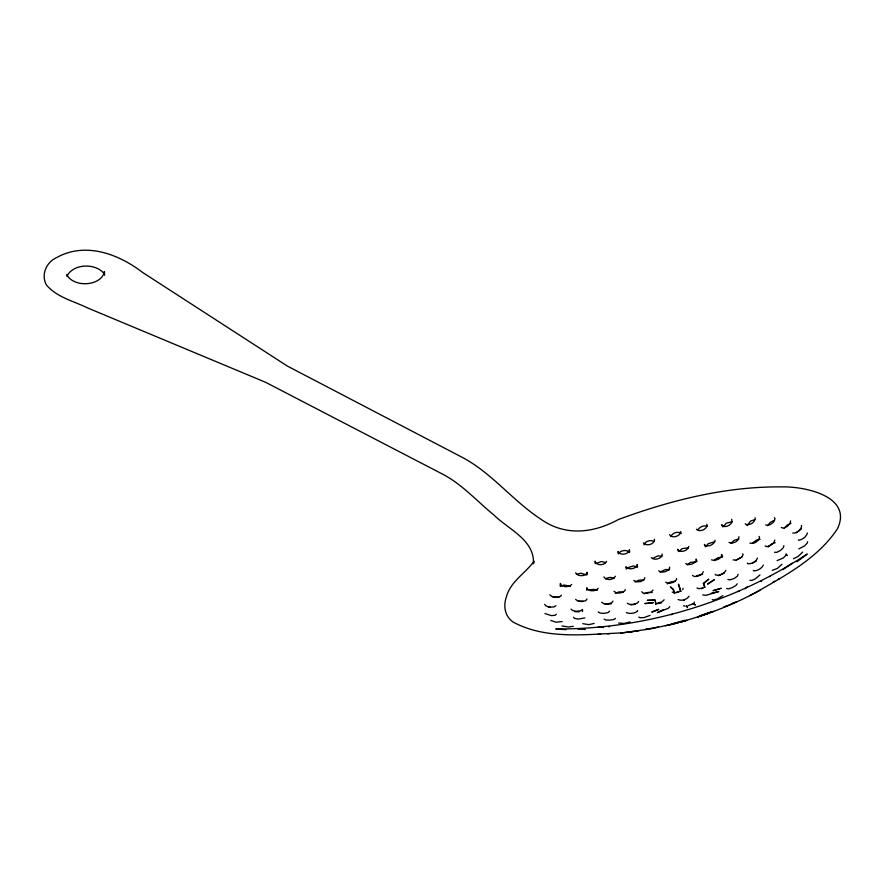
<?xml version="1.0" encoding="UTF-8"?>
<svg xmlns="http://www.w3.org/2000/svg" width="885" height="885" viewBox="0 0 885 885"><rect width="100%" height="100%" fill="white"/><g stroke="black" fill="none" stroke-linecap="round" stroke-linejoin="round"><path stroke-width="1.33" d="M586.877 590.406L586.877 587.762L586.987 588.835C589.819 591.645 595.705 591.49 598.194 588.348M582.485 611.601L582.485 609.488L580.626 610.794L576.566 611.258L572.595 610.517L571.046 609.09M714.947 540.138L714.936 541.465C713.255 544.828 708.697 546.93 705.146 545.437L704.405 544.441L705.367 546.753M774.817 540.027L773.899 542.549L770.78 545.248L767.052 546.676L765.094 545.945M533.423 563.601C534.817 539.927 508.09 529.23 493.907 515.004C476.982 501.286 462.235 484.383 442.688 474.194L265.721 382.353L87.394 307.847C73.477 301.033 56.64 297.227 46.396 284.915C40.865 274.903 46.208 262.402 56.33 257.756C84.905 241.561 118.291 253.774 142.363 272.281L287.315 366.047L463.828 458.187C492.624 473.995 513.134 500.987 540.481 518.92C564.884 536.465 593.193 533.323 618.416 519.517C670.443 500.324 725.457 486.418 781.245 486.894C803.591 486.186 853.04 495.755 837.509 528.688C817.828 558.524 784.453 576.024 754.131 593.381M625.208 589.487L625.131 590.494C622.509 593.249 616.756 594.278 613.991 591.28M560.105 585.97L560.338 583.37L561.632 585.538L565.393 586.711L569.652 586.246L571.71 584.465M703.254 571.644L702.236 573.856L698.608 575.925L694.57 576.589L692.479 575.449M664.115 599.798L661.88 601.966L657.267 603.271M792.197 563.148L782.871 569.652M807.43 532.98C806.467 536.664 802.629 539.529 798.967 540.281L798.381 539.927M680.797 531.498L680.587 532.925C678.74 536.376 673.607 538.102 670.31 535.724L669.657 534.518M669.779 606.656L668.319 608.283L657.312 612.63L663.042 609.798M533.544 563.701L533.987 561.333C525.369 573.392 510.202 581.633 506.342 597.154C502.968 606.125 505.092 617.088 513.632 622.354C546.432 639.789 586.124 634.357 621.945 632.897M561.201 595.096L560.99 596.036C557.804 598.227 552.229 597.994 549.851 594.731M587.009 599.023L585.748 600.716L581.854 601.557L577.761 601.015L575.626 599.399M612.962 601.125L611.701 602.829L607.807 603.88L603.736 603.636L601.612 602.231M688.818 546.454C687.933 550.636 681.738 552.782 678.308 550.359L677.822 549.242L678.563 551.565M638.671 601.391L637.41 603.083L633.538 604.344L629.467 604.389L627.365 603.216M770.758 575.56L769.85 576.699M757.494 558.059C756.188 561.732 751.608 564.176 747.814 563.734L747.36 563.059M66.873 276.352C72.968 263.531 95.48 262.801 103.999 273.509M763.346 565.095C761.753 568.535 757.538 570.781 753.81 570.925L753.312 570.449M556.322 614.223L555.094 615.307L551.322 615.617L544.983 613.537M737.161 583.834L735.9 585.527L732.293 587.629L728.565 588.868L726.707 588.536M759.961 574.94L755.204 578.956L751.642 580.449L749.883 580.306M615.385 576.235L613.692 578.458L609.61 579.564L605.639 578.978L603.946 576.92M747.051 525.613L750.679 521.011L754.628 519.694M725.844 570.349C724.306 573.945 719.306 575.991 715.611 574.984L715.224 574.188M781.92 564.298L777.284 568.502L772.229 570.338M643.926 544.894C645.143 540.945 650.586 539.618 654.015 541.421M802.651 552.063L798.137 556.466L793.403 558.745M747.736 586.412L744.96 588.724M652.986 589.996L651.283 591.999L647.234 593.326L643.306 593.26L641.702 591.722M609.588 611.17L608.072 612.553L604.156 613.382L600.052 613.062L598.172 611.889M606.568 561.4C604.798 565.36 598.028 565.792 595.395 562.517L595.174 561.178L595.24 563.579M682.733 589.62L683.12 588.348M573.27 626.314L568.358 627L561.92 625.949M705.887 546.576L708.221 543.655L714.295 541.897M723.631 526.398L726.154 523.267L732.083 521.685M767.649 525.69L770.127 522.504L773.933 520.435M594.145 623.416L588.901 624.655L582.739 623.671M670.907 536.244C672.7 532.726 677.976 530.967 681.251 533.434M679.249 551.278L682.136 548.634L688.287 547.826M618.615 553.556C620.805 550.204 626.204 549.452 629.257 552.03M784.331 528.135L787.318 525.037L790.958 523.301M694.006 603.128L694.36 602.077M615.484 618.394L613.736 619.522L609.787 620.153L605.716 619.987L604.079 619.113M731.098 543.202L734.152 540.359L738.201 539.042M722.923 595.671L717.182 598.99L713.564 600.019L712.292 599.587M698.188 529.429C700.135 526.663 704.029 525.015 707.281 526.343M556.001 605.76L553.955 606.955L549.828 607.11L545.979 605.959L544.64 604.355M673.916 623.272L685.123 620.23M650.055 615.396L644.081 617.564L640.165 617.763L638.782 617.055M687.236 564.873L690.411 562.451L696.395 561.787M768.224 546.93L771.488 544.12L775.194 542.638M796.378 532.825L801.5 528.92M679.691 622.299C705.057 615.13 730.103 606.236 753.378 593.68M752.858 542.826L756.387 540.182L760.093 539.319M652.51 558.501L658.097 555.791L661.958 556.433M660.11 572.075L665.73 569.442L669.536 569.885M629.954 621.934L623.936 623.505L618.637 622.996M733.156 559.884L736.032 560.161L741.73 557.052M667.257 583.912L670.686 581.91L674.978 581.257M796.965 561.787L807.197 554.032C733.543 602.762 644.059 629.5 555.736 628.981L566.013 629.689M595.926 563.48L601.623 561.488L605.55 562.639M714.416 559.818L718.266 557.65L722.072 557.296M718.432 575.715L724.306 572.993M562.185 621.535L556.112 622.199L550.813 620.462M726.353 606.17L736.973 601.479M584.819 617.94L578.226 619.069L574.498 618.361L573.568 617.221M635.142 581.921L638.749 580.184L643.096 580.018M700.754 615.44L711.684 611.69M627.476 567.772L633.527 565.924L637.078 567.086M752.372 563.081L756.288 561.079M749.661 595.705L759.894 590.361M772.837 582.374L774.773 581.202M778.247 579.255L779.486 578.613M560.659 586.257L564.088 585.04L570.272 586.268M608.946 626.868L609.577 626.536M711.33 593.227L718.72 591.556L706.064 595.328L702.701 594.93M671.25 614.721L672.368 614.157M723.687 607.121L726.596 605.749M615.329 593.238L619.102 591.877L623.427 592.032M693.055 603.769L695.466 604.975L693.021 603.791L688.386 605.583M696.484 575.792L702.613 574.188M701.462 588.724L703.11 587.994M576.81 574.276L580.737 573.17L586.445 574.907M644.114 593.702L648.196 592.364L652.234 592.53M605.871 578.491L609.986 577.363L614.09 578.082M675.753 592.773L679.127 591.611M708.686 613.239L697.756 616.989M698.431 616.768L713.675 611.391M647.057 629.08L658.429 627.011M621.314 632.897L622.664 632.642M683.552 600.484L684.426 600.218M732.437 603.36L733.986 602.862M736.032 560.161L741.685 557.284L743.101 554.707L742.67 553.822M678.917 591.888L675.487 592.618M703.133 587.872L699.128 588.724L697.004 587.972M681.129 621.923L686.76 620.319L674.591 623.626M623.339 632.731L650.541 628.881L673.441 623.903M657.544 603.625L661.482 602.917M668.518 625.12L675.532 623.394M589.167 589.886L593.492 589.344L597.309 590.35M597.862 634.357L600.793 634.103M630.883 604.909L635.286 604.245M665.454 625.761L681.826 621.735M645.375 629.301L647.189 628.903M739.296 591.368L737.493 591.468M604.798 604.001L611.225 603.902M638.926 630.773L629.722 631.99M621.005 633.007L632.841 631.558M653.185 602.696L644.833 603.592L653.196 602.707M578.502 601.225L582.938 601.136M760.956 581.412L761.664 581.345M552.395 596.578L558.811 597.353M798.845 548.899L804.465 545.968L807.22 543.147L807.607 541.642M607.221 633.771L609.411 633.748M574.642 611.668L579.1 611.834M603.493 627.509L598.172 627M777.107 560.625L783.236 557.97L785.98 555.326L786.145 553.866L787.396 555.625M585.328 629.489L577.761 628.969M685.3 606.114L683.519 605.805M548.158 607.11L550.404 607.265M792.772 533.08C796.666 533.445 800.604 529.96 801.688 526.332L801.356 525.557M749.938 543.113C753.755 544.397 758.744 541.288 759.584 537.394L759.098 536.432M774.519 552.251L776.787 552.328L780.437 550.492L783.358 547.693L783.878 545.658M765.713 524.916L766.897 525.38C770.503 525.137 774.652 522.537 774.994 518.676L774.464 517.648M727.913 579.509L730.291 579.797L734.218 578.447L737.448 576.124L738.101 574.299M711.584 559.84L714.438 560.526L718.543 559.187L721.507 556.709L721.507 554.386L722.647 556.731M672.279 592.076L672.843 592.386M626.381 612.63C629.866 614.113 634.545 613.493 637.543 611.181L637.51 610.528M685.72 563.623C689.138 565.957 694.825 563.822 696.406 560.128L696.097 559.021L697.026 561.389M665.708 582.23C669.06 584.41 674.514 582.772 676.605 579.487L676.483 578.536M728.986 542.372L731.607 543.313L735.634 542.007L738.632 539.341L738.931 536.697M781.333 527.526L783.49 528.168L787.163 526.475L790.028 523.5L790.57 520.845M658.717 570.803C661.947 573.38 667.81 571.787 669.657 568.17L669.514 567.097M745.258 523.721L746.21 524.584C749.905 525.436 754.241 522.736 755.237 519.097L755.027 517.758M651.294 557.638C654.325 560.67 660.675 559.043 662.223 555.16L662.035 553.955M696.451 529.175L697.491 530.192C701.141 531.653 705.953 529.429 707.126 525.668L706.838 524.274M643.417 542.97C646.382 546.344 653.108 544.806 654.491 540.58L654.292 539.242M633.815 580.394L636.249 581.81L640.541 581.6L644.103 579.885L644.855 577.639M575.659 572.805L576.323 574.011C579.21 576.334 584.288 576.323 586.832 573.502L587.054 572.285L587.087 574.808M731.607 519.296L732.127 522.006C730.424 525.259 725.833 527.925 722.359 525.856L721.74 524.683L722.901 526.874M686.738 605.937L687.534 607.696L686.782 605.926M680.432 590.273L679.591 588.094L680.388 590.284M66.718 274.416C72.979 287.813 101.388 286.674 104.419 271.529L104.574 275.268M680.842 591.357L678.441 584.188L680.797 591.368M689.05 596.225C687.413 599.488 681.218 601.346 678.065 599.51M655.962 604.223L655.121 600.119L647.245 600.34L655.077 600.141L655.929 604.245M637.587 566.953L637.134 564.497L637.056 565.725C634.888 568.922 629.932 569.674 626.68 567.772L625.949 566.665L626.248 569.11M629.744 552.118L629.379 549.762L629.158 551.167C627 554.497 621.757 555.149 618.648 552.826L618.018 551.532L618.283 553.844M708.653 579.266L703.409 583.558L704.88 587.441L703.365 583.558L708.653 579.266M714.173 579.797L707.757 583.989L714.173 579.797M658.65 609.378L651.791 612.099L658.661 609.389M721.131 588.304L713.221 590.66L721.131 588.304M673.385 589.565L670.498 586.91L673.352 589.587L674.425 593.569L673.385 589.565"/></g></svg>
